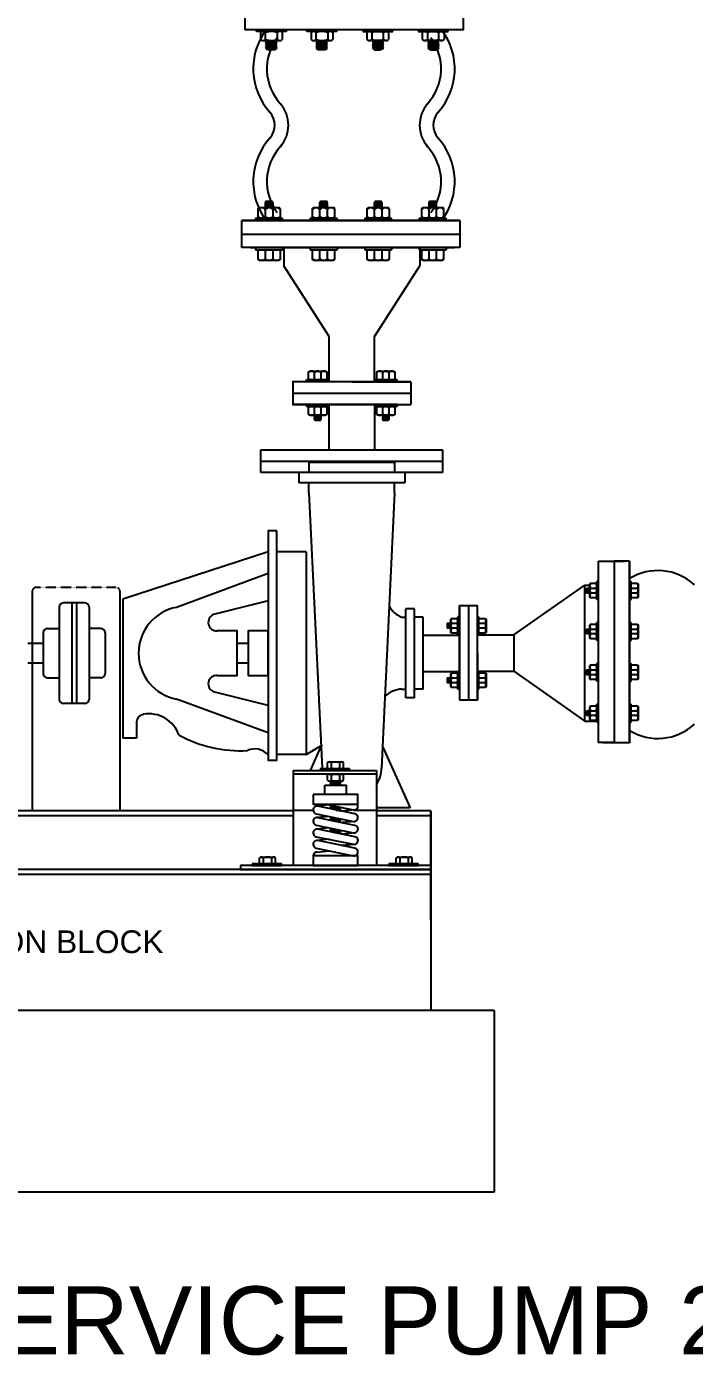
# Model space of a CAD drawing. Header units: inches. Extents: x 51172 to 63334, y -27893 to -10796.
# Drawn here: x 51934 to 52669, y -27858 to -26394 of the extents above; entities that cross this region are included whole.
import ezdxf

# ---------------------------------------------------------------- set-up
doc = ezdxf.new("R2010")
doc.units = ezdxf.units.IN
doc.header["$MEASUREMENT"] = 0
doc.linetypes.add('DASHED2', pattern=[0.375, 0.25, -0.125])
doc.styles.get("Standard").update_dxf_attribs({"font": 'arial.ttf'})

msp = doc.modelspace()

# ---------------------------------------------------------------- linework, layer by layer
for p, q in [((52191.7, -26400.8), (52191.7, -26408.6)), ((52197.2, -26408.6), (52197.2, -26400.8)), ((52391, -26397.7), (52197.9, -26397.7)), ((52210, -26400.8), (52210, -26408.6)), ((52215.5, -26400.8), (52215.5, -26408.6)), ((52247.2, -26400.8), (52247.2, -26408.6)), ((52252.7, -26408.6), (52252.7, -26400.8)), ((52265.5, -26400.8), (52265.5, -26408.6)), ((52271, -26400.8), (52271, -26408.6)), ((52308.7, -26400.8), (52308.7, -26408.6)), ((52314.2, -26400.8), (52314.2, -26408.6)), ((52327, -26408.6), (52327, -26400.8)), ((52332.5, -26400.8), (52332.5, -26408.6)), ((52369.6, -26400.8), (52369.6, -26408.6)), ((52375.2, -26400.8), (52375.2, -26408.6)), ((52387.9, -26408.6), (52387.9, -26400.8)), ((52393.5, -26400.8), (52393.5, -26408.6)), ((52194.3, -26409.7), (52212.7, -26409.7)), ((52197.2, -26410.9), (52198.1, -26410.2)), ((52197.2, -26410.9), (52198.1, -26411.6)), ((52197.2, -26412.3), (52198.1, -26411.6)), ((52197.2, -26412.3), (52198.1, -26412.9)), ((52197.2, -26413.6), (52198.1, -26412.9)), ((52197.2, -26413.6), (52198.1, -26414.3)), ((52197.2, -26415.1), (52198.1, -26414.3)), ((52197.2, -26415.1), (52198.1, -26415.8)), ((52197.2, -26416.5), (52198.1, -26415.8)), ((52197.2, -26416.5), (52198.1, -26417.2)), ((52197.2, -26417.9), (52198.1, -26417.2)), ((52197.5, -26409.7), (52198.1, -26410.2)), ((52198.1, -26410.2), (52208.5, -26410.6)), ((52198.1, -26411.6), (52208.5, -26412)), ((52198.1, -26412.9), (52208.5, -26413.4)), ((52198.1, -26414.3), (52208.5, -26414.7)), ((52198.1, -26415.8), (52208.5, -26416.1)), ((52198.1, -26417.2), (52208.5, -26417.5)), ((52209.4, -26409.9), (52208.5, -26410.6)), ((52209.4, -26411.3), (52208.5, -26410.6)), ((52209.4, -26411.3), (52208.5, -26412)), ((52209.4, -26412.7), (52208.5, -26412)), ((52209.4, -26412.7), (52208.5, -26413.4)), ((52209.4, -26414.1), (52208.5, -26413.4)), ((52209.4, -26414.1), (52208.5, -26414.7)), ((52209.4, -26415.4), (52208.5, -26414.7)), ((52209.4, -26415.4), (52208.5, -26416.1)), ((52209.4, -26416.8), (52208.5, -26416.1)), ((52209.4, -26416.8), (52208.5, -26417.5)), ((52209.4, -26409.9), (52209.2, -26409.7)), ((52249.8, -26409.7), (52268.2, -26409.7)), ((52252.7, -26410.9), (52253.6, -26410.2)), ((52252.7, -26410.9), (52253.6, -26411.6)), ((52252.7, -26412.3), (52253.6, -26411.6)), ((52252.7, -26412.3), (52253.6, -26412.9)), ((52252.7, -26413.6), (52253.6, -26412.9)), ((52252.7, -26413.6), (52253.6, -26414.3)), ((52252.7, -26415.1), (52253.6, -26414.3)), ((52252.7, -26415.1), (52253.6, -26415.8)), ((52252.7, -26416.5), (52253.6, -26415.8)), ((52252.7, -26416.5), (52253.6, -26417.2)), ((52252.7, -26417.9), (52253.6, -26417.2)), ((52253, -26409.7), (52253.6, -26410.2)), ((52253.6, -26410.2), (52264, -26410.6)), ((52253.6, -26411.6), (52264, -26412)), ((52253.6, -26412.9), (52264, -26413.4)), ((52253.6, -26414.3), (52264, -26414.7)), ((52253.6, -26415.8), (52264, -26416.1)), ((52253.6, -26417.2), (52264, -26417.5)), ((52264.9, -26409.9), (52264, -26410.6)), ((52264.9, -26411.3), (52264, -26410.6)), ((52264.9, -26411.3), (52264, -26412)), ((52264.9, -26412.7), (52264, -26412)), ((52264.9, -26412.7), (52264, -26413.4)), ((52264.9, -26414.1), (52264, -26413.4)), ((52264.9, -26414.1), (52264, -26414.7)), ((52264.9, -26415.4), (52264, -26414.7)), ((52264.9, -26415.4), (52264, -26416.1)), ((52264.9, -26416.8), (52264, -26416.1)), ((52264.9, -26416.8), (52264, -26417.5)), ((52264.9, -26409.9), (52264.7, -26409.7)), ((52329.9, -26409.7), (52311.5, -26409.7)), ((52314.8, -26409.9), (52315, -26409.7)), ((52314.8, -26409.9), (52315.7, -26410.6)), ((52314.8, -26411.3), (52315.7, -26410.6)), ((52314.8, -26411.3), (52315.7, -26412)), ((52314.8, -26412.7), (52315.7, -26412)), ((52314.8, -26412.7), (52315.7, -26413.4)), ((52314.8, -26414.1), (52315.7, -26413.4)), ((52314.8, -26414.1), (52315.7, -26414.7)), ((52314.8, -26415.4), (52315.7, -26414.7)), ((52314.8, -26415.4), (52315.7, -26416.1)), ((52314.8, -26416.8), (52315.7, -26416.1)), ((52314.8, -26416.8), (52315.7, -26417.5)), ((52326, -26410.2), (52315.7, -26410.6)), ((52326, -26411.6), (52315.7, -26412)), ((52326, -26412.9), (52315.7, -26413.4)), ((52326, -26414.3), (52315.7, -26414.7)), ((52326, -26415.8), (52315.7, -26416.1)), ((52326, -26417.2), (52315.7, -26417.5)), ((52326.7, -26409.7), (52326, -26410.2)), ((52327, -26410.9), (52326, -26410.2)), ((52327, -26410.9), (52326, -26411.6)), ((52327, -26412.3), (52326, -26411.6)), ((52327, -26412.3), (52326, -26412.9)), ((52327, -26413.6), (52326, -26412.9)), ((52327, -26413.6), (52326, -26414.3)), ((52327, -26415.1), (52326, -26414.3)), ((52327, -26416.5), (52326, -26417.2)), ((52327, -26417.9), (52326, -26417.2)), ((52327, -26415.1), (52326.1, -26415.8)), ((52327, -26416.5), (52326.1, -26415.8)), ((52390.8, -26409.7), (52372.4, -26409.7)), ((52375.8, -26409.9), (52376, -26409.7)), ((52375.8, -26409.9), (52376.7, -26410.6)), ((52375.8, -26411.3), (52376.7, -26410.6)), ((52375.8, -26411.3), (52376.7, -26412)), ((52375.8, -26412.7), (52376.7, -26412)), ((52375.8, -26412.7), (52376.7, -26413.4)), ((52375.8, -26414.1), (52376.7, -26413.4)), ((52375.8, -26414.1), (52376.7, -26414.7)), ((52375.8, -26415.4), (52376.7, -26414.7)), ((52375.8, -26415.4), (52376.7, -26416.1)), ((52375.8, -26416.8), (52376.7, -26416.1)), ((52375.8, -26416.8), (52376.7, -26417.5)), ((52387, -26410.2), (52376.7, -26410.6)), ((52387, -26411.6), (52376.7, -26412)), ((52387, -26412.9), (52376.7, -26413.4)), ((52387, -26414.3), (52376.7, -26414.7)), ((52387, -26415.8), (52376.7, -26416.1)), ((52387, -26417.2), (52376.7, -26417.5)), ((52387.6, -26409.7), (52387, -26410.2)), ((52387.9, -26410.9), (52387, -26410.2)), ((52387.9, -26410.9), (52387, -26411.6)), ((52387.9, -26412.3), (52387, -26411.6)), ((52387.9, -26412.3), (52387, -26412.9)), ((52387.9, -26413.6), (52387, -26412.9)), ((52387.9, -26413.6), (52387, -26414.3)), ((52388, -26415.1), (52387, -26414.3)), ((52388, -26415.1), (52387, -26415.8)), ((52387.9, -26416.5), (52387, -26415.8)), ((52387.9, -26416.5), (52387, -26417.2)), ((52387.9, -26417.9), (52387, -26417.2)), ((52197.2, -26417.9), (52198.1, -26418.6)), ((52198.1, -26418.6), (52209, -26418.6)), ((52198.1, -26418.6), (52200.6, -26420)), ((52207.1, -26420), (52200.6, -26420)), ((52209.4, -26418.2), (52207.1, -26420)), ((52209.4, -26418.2), (52208.5, -26417.5)), ((52252.7, -26417.9), (52253.6, -26418.6)), ((52253.6, -26418.6), (52256.1, -26420)), ((52253.6, -26418.6), (52264.5, -26418.6)), ((52262.6, -26420), (52256.1, -26420)), ((52264.9, -26418.2), (52262.6, -26420)), ((52264.9, -26418.2), (52264, -26417.5)), ((52314.8, -26418.2), (52315.7, -26417.5)), ((52314.8, -26418.2), (52317.1, -26420)), ((52326, -26418.6), (52315.2, -26418.6)), ((52317.1, -26420), (52323.6, -26420)), ((52326, -26418.6), (52323.6, -26420)), ((52327, -26417.9), (52326, -26418.6)), ((52375.8, -26418.2), (52376.7, -26417.5)), ((52375.8, -26418.2), (52378.1, -26420)), ((52387, -26418.6), (52376.2, -26418.6)), ((52378.1, -26420), (52384.5, -26420)), ((52387, -26418.6), (52384.5, -26420)), ((52387.9, -26417.9), (52387, -26418.6)), ((52186.2, -26605.4), (52186.2, -26608)), ((52201, -26608), (52201, -26605.4)), ((52246.2, -26605.4), (52246.2, -26608)), ((52261, -26608), (52261, -26605.4)), ((52306.2, -26605.4), (52306.2, -26608)), ((52321, -26608), (52321, -26605.4)), ((52366.2, -26605.4), (52366.2, -26608)), ((52381, -26608), (52381, -26605.4)), ((52171, -26608), (52291, -26608)), ((52171, -26637.6), (52171, -26608)), ((52171, -26608), (52411, -26608)), ((52231, -26608), (52171, -26608)), ((52186.2, -26608), (52215.8, -26608)), ((52197.9, -26608), (52387.3, -26608)), ((52291, -26608), (52231, -26608)), ((52246.2, -26608), (52275.8, -26608)), ((52411, -26608), (52291, -26608)), ((52351, -26608), (52291, -26608)), ((52306.2, -26608), (52335.8, -26608)), ((52411, -26608), (52351, -26608)), ((52366.2, -26608), (52395.8, -26608)), ((52411, -26608), (52411, -26637.6)), ((52291, -26637.6), (52171, -26637.6)), ((52180.2, -26637.6), (52404.9, -26637.6)), ((52307.4, -26637.6), (52187.4, -26637.6)), ((52202.7, -26637.6), (52382.5, -26637.6)), ((52217.2, -26637.6), (52217.2, -26657.6)), ((52292.6, -26637.6), (52292.6, -26637.6)), ((52292.6, -26637.6), (52292.6, -26637.6)), ((52367, -26637.6), (52367, -26657.6)), ((52267, -26735.7), (52217.2, -26657.6)), ((52317, -26735.7), (52367, -26657.6)), ((52267, -26785.7), (52267, -26735.7)), ((52317, -26785.7), (52317, -26735.7)), ((52292, -26785.7), (52227, -26785.7)), ((52275.2, -26785.7), (52251.1, -26785.7)), ((52292, -26785.7), (52357, -26785.7)), ((52357, -26785.7), (52357, -26810.4)), ((52342, -26810.4), (52242, -26810.4)), ((52267.2, -26860.4), (52267.2, -26811.5)), ((52317.2, -26860.4), (52317.2, -26811.5)), ((52192, -26885.4), (52192, -26860.4)), ((52192, -26860.4), (52292, -26860.4)), ((52292, -26860.4), (52392, -26860.4)), ((52392, -26860.4), (52392, -26885.4)), ((52192, -26872.9), (52392, -26872.9)), ((52292, -26885.4), (52192, -26885.4)), ((52350.3, -26885.4), (52233.6, -26885.4)), ((52233.6, -26885.4), (52233.6, -26896.6)), ((52350.3, -26885.4), (52233.6, -26885.4)), ((52339.1, -26874.2), (52244.8, -26874.2)), ((52244.8, -26874.2), (52244.8, -26885.4)), ((52392, -26885.4), (52292, -26885.4)), ((52339.1, -26874.2), (52339.1, -26885.4)), ((52350.3, -26885.4), (52350.3, -26896.6)), ((52350.3, -26896.6), (52233.6, -26896.6)), ((52244.8, -26907.8), (52244.8, -26896.6)), ((52339.1, -26907.8), (52339.1, -26896.6)), ((52244.8, -26907.8), (52259.3, -27211)), ((52339.1, -26907.8), (52324.6, -27211)), ((52199.9, -26972.6), (52040.1, -27025)), ((52241.8, -26972.6), (52209.7, -26972.6)), ((52241.8, -26972.6), (52241.8, -27196.1)), ((52568.3, -26983), (52592.9, -26983)), ((52597.6, -26983), (52597.6, -27023)), ((52597.6, -26983), (52597.6, -26993)), ((52199.9, -26996.6), (52099.1, -27033.9)), ((52597.6, -26993), (52597.6, -27038)), ((52470.2, -27064.2), (52548.3, -27009.4)), ((52548.3, -27159.2), (52548.3, -27009.4)), ((52548.3, -27009.4), (52554.1, -27009.4)), ((52550.2, -27012.8), (52550.2, -27018.2)), ((51998.3, -27029), (51974.6, -27029)), ((52040.1, -27025), (52040.1, -27178.1)), ((52199.9, -27026.8), (52140, -27041.9)), ((52597.6, -27023), (52597.6, -27063)), ((51970.1, -27033.6), (51970.1, -27135.2)), ((52002.9, -27033.6), (52002.9, -27135.2)), ((52346.9, -27044.8), (52351.6, -27044.8)), ((52351.6, -27133.4), (52351.6, -27035.4)), ((52361, -27035.4), (52351.6, -27035.4)), ((52361, -27133.4), (52361, -27035.4)), ((52370.4, -27044.8), (52361, -27044.8)), ((52370.4, -27124), (52370.4, -27044.8)), ((52410.4, -27124.2), (52410.4, -27044.2)), ((52430.2, -27084.2), (52430.2, -27032.2)), ((52597.6, -27038), (52597.6, -27083)), ((51957, -27057.2), (51970.1, -27057.2)), ((52015.9, -27057.2), (52002.9, -27057.2)), ((52397.1, -27051.5), (52397.1, -27056.9)), ((52430.2, -27070.8), (52430.2, -27051.5)), ((52550.2, -27057.8), (52550.2, -27063.2)), ((51935.6, -27073.5), (51952.5, -27073.5)), ((51952.5, -27061.8), (51952.5, -27106.9)), ((52020.5, -27061.8), (52020.5, -27106.9)), ((52165.7, -27073.5), (52178, -27073.5)), ((52370.4, -27064.4), (52409.5, -27064.4)), ((52430.2, -27064.2), (52470.2, -27064.2)), ((52470.2, -27064.2), (52470.2, -27104.2)), ((52597.6, -27063), (52597.6, -27103)), ((52430.2, -27084.2), (52430.2, -27136.2)), ((52597.6, -27083), (52597.6, -27128)), ((51935.6, -27095.2), (51952.5, -27095.2)), ((52165.7, -27095.2), (52178, -27095.2)), ((52370.4, -27104.4), (52409.5, -27104.4)), ((52430.2, -27104.2), (52470.2, -27104.2)), ((52470.2, -27104.2), (52548.3, -27159.2)), ((52550.2, -27102.8), (52550.2, -27108.2)), ((52597.6, -27103), (52597.6, -27143)), ((51957, -27111.5), (51970.1, -27111.5)), ((52015.9, -27111.5), (52002.9, -27111.5)), ((52397.1, -27111.5), (52397.1, -27116.9)), ((52199.9, -27141.9), (52140, -27126.8)), ((52346.9, -27124), (52351.6, -27124)), ((52361, -27133.4), (52351.6, -27133.4)), ((52370.4, -27124), (52361, -27124)), ((52597.6, -27128), (52597.6, -27173)), ((51998.3, -27139.7), (51974.6, -27139.7)), ((52199.9, -27172.1), (52099.1, -27134.9)), ((52430.2, -27136.2), (52410.4, -27136.2)), ((52550.2, -27147.8), (52550.2, -27153.2)), ((52597.6, -27143), (52597.6, -27183)), ((52055, -27160), (52055, -27178.1)), ((52548.3, -27159.2), (52561.8, -27159.2)), ((52055, -27178.1), (52040.1, -27178.1)), ((52597.6, -27173), (52597.6, -27183)), ((52241.8, -27196.1), (52259.7, -27185.2)), ((52257.7, -27187.9), (52246.3, -27213.5)), ((52326.2, -27187.9), (52356.1, -27254.9)), ((52592.9, -27183), (52568.3, -27183)), ((52241.8, -27196.1), (52209.7, -27196.1)), ((52265.2, -27210.7), (52265.2, -27204.9)), ((52267.2, -27204.1), (52280.9, -27204.1)), ((52269.4, -27204.9), (52269.4, -27210.7)), ((52278.8, -27210.7), (52278.8, -27204.9)), ((52283, -27210.7), (52283, -27204.9)), ((52227.6, -27213.5), (52319.1, -27213.5)), ((52227.6, -27213.5), (52227.6, -27217.7)), ((52319.1, -27217.7), (52227.6, -27217.7)), ((52227.6, -27217.7), (52227.6, -27318.4)), ((52265.2, -27224.4), (52265.2, -27218.6)), ((52267.2, -27217.7), (52280.9, -27217.7)), ((52280.9, -27211.6), (52267.3, -27211.6)), ((52269.4, -27218.6), (52269.4, -27224.4)), ((52278.8, -27224.4), (52278.8, -27218.6)), ((52283, -27224.4), (52283, -27218.6)), ((52319.1, -27213.5), (52319.1, -27217.7)), ((52319.1, -27217.7), (52319.1, -27318.4)), ((52262.5, -27239.9), (52262.5, -27229.9)), ((52262.5, -27229.9), (52286.2, -27229.9)), ((52280.9, -27225.2), (52267.3, -27225.2)), ((52268.1, -27226), (52269, -27225.3)), ((52268.1, -27226), (52269, -27226.7)), ((52268.1, -27227.4), (52269, -27226.7)), ((52268.1, -27227.4), (52269, -27228.1)), ((52268.1, -27228.7), (52269, -27228.1)), ((52268.1, -27228.7), (52269, -27229.4)), ((52268.4, -27229.9), (52269, -27229.4)), ((52268.9, -27225.2), (52269, -27225.3)), ((52269, -27225.3), (52270.9, -27225.2)), ((52269, -27226.7), (52279.2, -27226.3)), ((52269, -27228.1), (52279.2, -27227.6)), ((52269, -27229.4), (52279.2, -27229)), ((52280.1, -27225.6), (52279.2, -27226.3)), ((52280.1, -27227), (52279.2, -27226.3)), ((52280.1, -27227), (52279.2, -27227.6)), ((52280.1, -27228.3), (52279.2, -27227.6)), ((52280.1, -27228.3), (52279.2, -27229)), ((52280.1, -27229.7), (52279.2, -27229)), ((52280.1, -27225.6), (52279.7, -27225.2)), ((52280.1, -27229.7), (52279.9, -27229.9)), ((52286.2, -27239.9), (52286.2, -27229.9)), ((52227.6, -27258.1), (51771.7, -27258.1)), ((52227.6, -27263.7), (51771.7, -27263.7)), ((52227.6, -27257.2), (52249.5, -27257.2)), ((52267.3, -27251.6), (52253.7, -27252.9)), ((52267.3, -27264.2), (52253.7, -27265.5)), ((52268, -27264.5), (52268.2, -27264.4)), ((52268, -27264.5), (52269, -27265.2)), ((52268.1, -27252), (52268.4, -27251.8)), ((52268.1, -27252), (52269, -27252.7)), ((52268.1, -27253.4), (52269, -27252.7)), ((52268.1, -27253.4), (52269, -27254.1)), ((52268.1, -27254.8), (52269, -27254.1)), ((52268.1, -27254.8), (52269, -27255.5)), ((52268.1, -27265.9), (52269, -27265.2)), ((52268.1, -27265.9), (52269, -27266.6)), ((52268.5, -27255.8), (52269, -27255.5)), ((52269, -27252.7), (52272.2, -27252.6)), ((52269, -27254.1), (52277.8, -27253.7)), ((52269, -27255.5), (52279.2, -27255.1)), ((52269, -27265.2), (52271.7, -27265.1)), ((52272.8, -27256.7), (52279.2, -27256.5)), ((52274.9, -27257.2), (52280.1, -27257.2)), ((52278.6, -27257.9), (52279.2, -27257.9)), ((52280.1, -27254.4), (52279.2, -27255.1)), ((52280.1, -27255.8), (52279.2, -27255.1)), ((52280.1, -27255.8), (52279.2, -27256.5)), ((52280.1, -27257.2), (52279.2, -27256.5)), ((52280.1, -27257.2), (52279.2, -27257.9)), ((52279.5, -27258.1), (52279.2, -27257.9)), ((52280.1, -27254.4), (52279.8, -27254.1)), ((52295, -27257.1), (52281.5, -27258.4)), ((52294.2, -27257.2), (52319.1, -27257.2)), ((52356.1, -27254.9), (52319.1, -27254.9)), ((52378.8, -27258.1), (52319.1, -27258.1)), ((52378.8, -27263.7), (52319.1, -27263.7)), ((52378.8, -27328.2), (52378.8, -27258.1)), ((52378.8, -27378.1), (52378.8, -27258.1)), ((52378.8, -27258.1), (52378.8, -27478.1)), ((52267.3, -27276.8), (52253.7, -27278.1)), ((52268, -27278.3), (52269, -27277.5)), ((52268, -27278.3), (52269, -27279)), ((52268.1, -27267.3), (52269, -27266.6)), ((52268.1, -27267.3), (52269, -27268)), ((52268.1, -27276.9), (52268.1, -27276.9)), ((52268.1, -27279.7), (52269, -27279)), ((52268.1, -27279.7), (52269, -27280.4)), ((52268.1, -27281), (52269, -27280.4)), ((52268.3, -27268.4), (52269, -27268)), ((52268.3, -27277), (52269, -27277.5)), ((52269, -27266.6), (52277.3, -27266.2)), ((52269, -27268), (52279.2, -27267.5)), ((52269, -27277.6), (52270.6, -27277.5)), ((52269, -27279), (52276.5, -27278.7)), ((52269, -27280.4), (52279.2, -27280)), ((52272.1, -27269.2), (52279.2, -27268.9)), ((52277.7, -27270.4), (52279.2, -27270.3)), ((52280.1, -27266.9), (52279.2, -27267.5)), ((52280.1, -27268.2), (52279.2, -27267.5)), ((52280.1, -27268.2), (52279.2, -27268.9)), ((52280.1, -27269.6), (52279.2, -27268.9)), ((52280.1, -27269.6), (52279.2, -27270.3)), ((52279.9, -27270.8), (52279.2, -27270.3)), ((52280, -27279.4), (52279.2, -27280)), ((52280.1, -27280.7), (52279.2, -27280)), ((52280.1, -27280.7), (52279.2, -27281.4)), ((52280.1, -27266.9), (52280.1, -27266.8)), ((52295, -27269.7), (52281.5, -27271)), ((52267.2, -27289.4), (52253.3, -27290.8)), ((52271.3, -27281.7), (52279.2, -27281.4)), ((52276.9, -27282.8), (52279.2, -27282.7)), ((52280.1, -27282), (52279.2, -27281.4)), ((52280.1, -27282), (52279.2, -27282.7)), ((52280.1, -27283.4), (52279.2, -27282.7)), ((52280.1, -27283.4), (52280.1, -27283.5)), ((52294.6, -27295), (52281.1, -27296.3)), ((52295, -27282.3), (52281.5, -27283.7)), ((52190.4, -27315.6), (52190.4, -27309.8)), ((52192.4, -27308.9), (52206.1, -27308.9)), ((52194.6, -27309.8), (52194.6, -27315.6)), ((52204.1, -27315.6), (52204.1, -27309.8)), ((52208.2, -27315.6), (52208.2, -27309.8)), ((52253.7, -27303.4), (52267.3, -27302)), ((52340.9, -27315.6), (52340.9, -27309.8)), ((52342.8, -27308.9), (52356.5, -27308.9)), ((52345, -27309.8), (52345, -27315.6)), ((52354.5, -27315.6), (52354.5, -27309.8)), ((52358.6, -27315.6), (52358.6, -27309.8)), ((52378.8, -27322.6), (51622.2, -27322.6)), ((52227.6, -27318.4), (52169.5, -27318.4)), ((52206.1, -27316.5), (52192.5, -27316.5)), ((52378.8, -27318.4), (52319.1, -27318.4)), ((52356.5, -27316.5), (52342.9, -27316.5)), ((52378.8, -27328.2), (51347.2, -27328.2)), ((52448.8, -27478.1), (51305.8, -27478.1)), ((52448.8, -27478.1), (52448.8, -27678.1)), ((52448.8, -27678.1), (51305.8, -27678.1))]:
    msp.add_line(p, q)
at = {"linetype": 'Continuous'}
for p, q in [((52197, -26593.7), (52197, -26588)), ((52204.1, -26587), (52197.9, -26587)), ((52205, -26588), (52205, -26593.7)), ((52257, -26593.7), (52257, -26588)), ((52264.1, -26587), (52257.9, -26587)), ((52265, -26588), (52265, -26593.7)), ((52317, -26593.7), (52317, -26588)), ((52324.1, -26587), (52317.9, -26587)), ((52325, -26588), (52325, -26593.7)), ((52377, -26593.7), (52377, -26588)), ((52384.1, -26587), (52377.9, -26587)), ((52385, -26588), (52385, -26593.7)), ((52186.2, -26605.4), (52215.8, -26605.4)), ((52188.9, -26594.7), (52189.9, -26593.7)), ((52188.9, -26604.4), (52188.9, -26594.7)), ((52189.9, -26605.4), (52188.9, -26604.4)), ((52189.9, -26593.7), (52212.1, -26593.7)), ((52212.1, -26605.4), (52189.9, -26605.4)), ((52197, -26603.4), (52197, -26595.7)), ((52205, -26595.7), (52205, -26603.4)), ((52213.1, -26594.7), (52212.1, -26593.7)), ((52213.1, -26604.4), (52212.1, -26605.4)), ((52213.1, -26594.7), (52213.1, -26604.4)), ((52215.8, -26608), (52215.8, -26605.4)), ((52246.2, -26605.4), (52275.8, -26605.4)), ((52248.9, -26594.7), (52249.9, -26593.7)), ((52248.9, -26604.4), (52248.9, -26594.7)), ((52249.9, -26605.4), (52248.9, -26604.4)), ((52249.9, -26593.7), (52272.1, -26593.7)), ((52272.1, -26605.4), (52249.9, -26605.4)), ((52257, -26603.4), (52257, -26595.7)), ((52265, -26595.7), (52265, -26603.4)), ((52273.1, -26594.7), (52272.1, -26593.7)), ((52273.1, -26604.4), (52272.1, -26605.4)), ((52273.1, -26594.7), (52273.1, -26604.4)), ((52275.8, -26608), (52275.8, -26605.4)), ((52306.2, -26605.4), (52335.8, -26605.4)), ((52308.9, -26594.7), (52309.9, -26593.7)), ((52308.9, -26604.4), (52308.9, -26594.7)), ((52309.9, -26605.4), (52308.9, -26604.4)), ((52309.9, -26593.7), (52332.1, -26593.7)), ((52332.1, -26605.4), (52309.9, -26605.4)), ((52317, -26603.4), (52317, -26595.7)), ((52325, -26595.7), (52325, -26603.4)), ((52333.1, -26594.7), (52332.1, -26593.7)), ((52333.1, -26604.4), (52332.1, -26605.4)), ((52333.1, -26594.7), (52333.1, -26604.4)), ((52335.8, -26608), (52335.8, -26605.4)), ((52366.2, -26605.4), (52395.8, -26605.4)), ((52368.9, -26594.7), (52369.9, -26593.7)), ((52368.9, -26604.4), (52368.9, -26594.7)), ((52369.9, -26605.4), (52368.9, -26604.4)), ((52369.9, -26593.7), (52392.1, -26593.7)), ((52392.1, -26605.4), (52369.9, -26605.4)), ((52377, -26603.4), (52377, -26595.7)), ((52385, -26595.7), (52385, -26603.4)), ((52393.1, -26594.7), (52392.1, -26593.7)), ((52393.1, -26604.4), (52392.1, -26605.4)), ((52393.1, -26594.7), (52393.1, -26604.4)), ((52395.8, -26608), (52395.8, -26605.4)), ((52171, -26608), (52411, -26608)), ((52185.8, -26608), (52171, -26608)), ((52244.2, -26608), (52214.6, -26608)), ((52277.8, -26608), (52307.4, -26608)), ((52336.2, -26608), (52365.8, -26608)), ((52171, -26622.8), (52411, -26622.8)), ((52185.8, -26637.6), (52171, -26637.6)), ((52186.2, -26637.6), (52186.2, -26640.3)), ((52186.2, -26640.3), (52215.8, -26640.3)), ((52188.9, -26641.2), (52189.9, -26640.3)), ((52188.9, -26650.9), (52188.9, -26641.2)), ((52189.9, -26651.9), (52188.9, -26650.9)), ((52197, -26649.9), (52197, -26640.3)), ((52205, -26640.3), (52205, -26649.9)), ((52213.1, -26641.2), (52212.1, -26640.3)), ((52213.1, -26650.9), (52212.1, -26651.9)), ((52213.1, -26641.2), (52213.1, -26650.9)), ((52244.2, -26637.6), (52214.6, -26637.6)), ((52215.8, -26637.6), (52215.8, -26640.3)), ((52246.2, -26637.6), (52246.2, -26640.3)), ((52246.2, -26640.3), (52275.8, -26640.3)), ((52248.9, -26641.2), (52249.9, -26640.3)), ((52248.9, -26650.9), (52248.9, -26641.2)), ((52249.9, -26651.9), (52248.9, -26650.9)), ((52257, -26649.9), (52257, -26640.3)), ((52265, -26640.3), (52265, -26649.9)), ((52273.1, -26641.2), (52272.1, -26640.3)), ((52273.1, -26650.9), (52272.1, -26651.9)), ((52273.1, -26641.2), (52273.1, -26650.9)), ((52275.8, -26637.6), (52275.8, -26640.3)), ((52277.8, -26637.6), (52307.4, -26637.6)), ((52306.2, -26637.6), (52306.2, -26640.3)), ((52306.2, -26640.3), (52335.8, -26640.3)), ((52308.9, -26641.2), (52309.9, -26640.3)), ((52308.9, -26650.9), (52308.9, -26641.2)), ((52309.9, -26651.9), (52308.9, -26650.9)), ((52317, -26649.9), (52317, -26640.3)), ((52325, -26640.3), (52325, -26649.9)), ((52333.1, -26641.2), (52332.1, -26640.3)), ((52333.1, -26650.9), (52332.1, -26651.9)), ((52333.1, -26641.2), (52333.1, -26650.9)), ((52335.8, -26637.6), (52335.8, -26640.3)), ((52336.2, -26637.6), (52365.8, -26637.6)), ((52366.2, -26637.6), (52366.2, -26640.3)), ((52366.2, -26640.3), (52395.8, -26640.3)), ((52368.9, -26641.2), (52369.9, -26640.3)), ((52368.9, -26650.9), (52368.9, -26641.2)), ((52369.9, -26651.9), (52368.9, -26650.9)), ((52377, -26649.9), (52377, -26640.3)), ((52385, -26640.3), (52385, -26649.9)), ((52393.1, -26641.2), (52392.1, -26640.3)), ((52393.1, -26650.9), (52392.1, -26651.9)), ((52393.1, -26641.2), (52393.1, -26650.9)), ((52395.8, -26637.6), (52395.8, -26640.3)), ((52212.1, -26651.9), (52189.9, -26651.9)), ((52272.1, -26651.9), (52249.9, -26651.9)), ((52332.1, -26651.9), (52309.9, -26651.9)), ((52392.1, -26651.9), (52369.9, -26651.9)), ((52244.4, -26774.6), (52245.2, -26773.8)), ((52244.4, -26782.7), (52244.4, -26774.6)), ((52244.4, -26782.7), (52245.2, -26783.5)), ((52245.2, -26773.8), (52263.7, -26773.8)), ((52251.1, -26783.5), (52251.1, -26775.5)), ((52257.8, -26775.5), (52257.8, -26783.5)), ((52263.7, -26773.8), (52264.5, -26774.6)), ((52264.5, -26782.7), (52263.7, -26783.5)), ((52264.5, -26774.6), (52264.5, -26782.7)), ((52319.4, -26774.6), (52320.2, -26773.8)), ((52319.4, -26782.7), (52319.4, -26774.6)), ((52319.4, -26782.7), (52320.2, -26783.5)), ((52320.2, -26773.8), (52338.7, -26773.8)), ((52326.1, -26783.5), (52326.1, -26775.5)), ((52332.8, -26775.5), (52332.8, -26783.5)), ((52338.7, -26773.8), (52339.5, -26774.6)), ((52339.5, -26782.7), (52338.7, -26783.5)), ((52339.5, -26774.6), (52339.5, -26782.7)), ((52251.1, -26785.7), (52226.5, -26785.7)), ((52266.8, -26783.5), (52242.2, -26783.5)), ((52242.2, -26785.7), (52242.2, -26783.5)), ((52266.8, -26785.7), (52266.8, -26783.5)), ((52299.8, -26785.7), (52275.2, -26785.7)), ((52341.8, -26783.5), (52317.2, -26783.5)), ((52317.2, -26785.7), (52317.2, -26783.5)), ((52341.8, -26785.7), (52341.8, -26783.5)), ((52251.1, -26810.4), (52226.5, -26810.4)), ((52227, -26798.1), (52357, -26798.1)), ((52242.2, -26810.4), (52242.2, -26812.6)), ((52266.8, -26810.4), (52266.8, -26812.6)), ((52299.8, -26810.4), (52275.2, -26810.4)), ((52317.2, -26810.4), (52317.2, -26812.6)), ((52341.8, -26810.4), (52341.8, -26812.6)), ((52266.8, -26812.6), (52242.2, -26812.6)), ((52244.4, -26813.4), (52245.2, -26812.6)), ((52244.4, -26821.5), (52244.4, -26813.4)), ((52244.4, -26821.5), (52245.2, -26822.3)), ((52245.2, -26812.6), (52263.7, -26812.6)), ((52263.7, -26822.3), (52245.2, -26822.3)), ((52251.1, -26820.7), (52251.1, -26814.2)), ((52251.1, -26827.1), (52251.1, -26822.3)), ((52257.8, -26814.2), (52257.8, -26820.7)), ((52257.8, -26822.3), (52257.8, -26827.1)), ((52263.7, -26812.6), (52264.5, -26813.4)), ((52264.5, -26821.5), (52263.7, -26822.3)), ((52264.5, -26813.4), (52264.5, -26821.5)), ((52341.8, -26812.6), (52317.2, -26812.6)), ((52319.4, -26813.4), (52320.2, -26812.6)), ((52319.4, -26821.5), (52319.4, -26813.4)), ((52319.4, -26821.5), (52320.2, -26822.3)), ((52320.2, -26812.6), (52338.7, -26812.6)), ((52338.7, -26822.3), (52320.2, -26822.3)), ((52326.1, -26820.7), (52326.1, -26814.2)), ((52326.1, -26827.1), (52326.1, -26822.3)), ((52332.8, -26814.2), (52332.8, -26820.7)), ((52332.8, -26822.3), (52332.8, -26827.1)), ((52338.7, -26812.6), (52339.5, -26813.4)), ((52339.5, -26821.5), (52338.7, -26822.3)), ((52339.5, -26813.4), (52339.5, -26821.5)), ((52251.9, -26827.9), (52257, -26827.9)), ((52326.9, -26827.9), (52332, -26827.9)), ((52580.6, -26983), (52580.6, -27183)), ((52550.2, -27012.8), (52554.1, -27012.8)), ((52554.7, -27007.4), (52554.1, -27008)), ((52554.1, -27022.9), (52554.1, -27008)), ((52554.7, -27007.4), (52561.2, -27007.4)), ((52555.4, -27012.8), (52560.5, -27012.8)), ((52561.2, -27007.4), (52561.8, -27008)), ((52561.8, -27025.3), (52561.8, -27005.6)), ((52563.6, -27005.6), (52561.8, -27005.6)), ((52561.8, -27008), (52561.8, -27022.9)), ((52597.6, -27005.6), (52599.4, -27005.6)), ((52599.4, -27025.3), (52599.4, -27005.6)), ((52600, -27007.4), (52599.4, -27008.1)), ((52599.4, -27012.8), (52605.8, -27012.8)), ((52600, -27007.4), (52606.5, -27007.4)), ((52606.5, -27007.4), (52607.1, -27008.1)), ((52607.1, -27008.1), (52607.1, -27022.9)), ((52410.4, -27051.5), (52410.4, -27031.9)), ((52430.2, -27051.5), (52430.2, -27031.9)), ((52554.1, -27018.2), (52550.2, -27018.2)), ((52554.7, -27023.5), (52554.1, -27022.9)), ((52561.2, -27023.5), (52554.7, -27023.5)), ((52560.5, -27018.2), (52555.4, -27018.2)), ((52561.8, -27022.9), (52561.2, -27023.5)), ((52563.6, -27025.3), (52561.8, -27025.3)), ((52597.6, -27025.3), (52599.4, -27025.3)), ((52605.8, -27018.2), (52599.4, -27018.2)), ((52600, -27023.5), (52599.4, -27022.9)), ((52606.5, -27023.5), (52600, -27023.5)), ((52607.1, -27022.9), (52606.5, -27023.5)), ((52401.6, -27046.1), (52400.9, -27046.8)), ((52401.6, -27046.1), (52408, -27046.1)), ((52408, -27046.1), (52408.7, -27046.8)), ((52408.7, -27064.1), (52408.7, -27044.4)), ((52410.4, -27044.4), (52408.7, -27044.4)), ((52430.2, -27032.2), (52410.4, -27032.2)), ((52410.4, -27032.2), (52410.4, -27136.2)), ((52420.3, -27032.2), (52420.3, -27136.2)), ((52430.2, -27136.2), (52430.2, -27032.2)), ((52430.2, -27044.4), (52431.9, -27044.4)), ((52431.9, -27064.1), (52431.9, -27044.4)), ((52432.6, -27046.1), (52431.9, -27046.8)), ((52432.6, -27046.1), (52439, -27046.1)), ((52439, -27046.1), (52439.7, -27046.8)), ((52397.1, -27051.5), (52400.9, -27051.5)), ((52400.9, -27056.9), (52397.1, -27056.9)), ((52400.9, -27061.6), (52400.9, -27046.8)), ((52402.2, -27051.5), (52407.3, -27051.5)), ((52407.3, -27056.9), (52402.2, -27056.9)), ((52408.7, -27046.8), (52408.7, -27061.6)), ((52431.9, -27051.5), (52438.4, -27051.5)), ((52438.4, -27056.9), (52431.9, -27056.9)), ((52439.7, -27046.8), (52439.7, -27061.6)), ((52550.2, -27057.8), (52554.1, -27057.8)), ((52554.7, -27052.4), (52554.1, -27053)), ((52554.1, -27067.9), (52554.1, -27053)), ((52554.7, -27052.4), (52561.2, -27052.4)), ((52555.4, -27057.8), (52560.5, -27057.8)), ((52561.2, -27052.4), (52561.8, -27053)), ((52561.8, -27070.3), (52561.8, -27050.6)), ((52563.6, -27050.6), (52561.8, -27050.6)), ((52561.8, -27053), (52561.8, -27067.9)), ((52597.6, -27050.6), (52599.4, -27050.6)), ((52599.4, -27070.3), (52599.4, -27050.6)), ((52600, -27052.4), (52599.4, -27053.1)), ((52599.4, -27057.8), (52605.8, -27057.8)), ((52600, -27052.4), (52606.5, -27052.4)), ((52606.5, -27052.4), (52607.1, -27053.1)), ((52607.1, -27053.1), (52607.1, -27067.9)), ((52401.6, -27062.3), (52400.9, -27061.6)), ((52408, -27062.3), (52401.6, -27062.3)), ((52408.7, -27061.6), (52408, -27062.3)), ((52410.4, -27064.1), (52408.7, -27064.1)), ((52410.4, -27090.5), (52410.4, -27070.8)), ((52430.2, -27064.1), (52431.9, -27064.1)), ((52430.2, -27090.5), (52430.2, -27070.8)), ((52432.6, -27062.3), (52431.9, -27061.6)), ((52439, -27062.3), (52432.6, -27062.3)), ((52439.7, -27061.6), (52439, -27062.3)), ((52554.1, -27063.2), (52550.2, -27063.2)), ((52554.7, -27068.5), (52554.1, -27067.9)), ((52561.2, -27068.5), (52554.7, -27068.5)), ((52560.5, -27063.2), (52555.4, -27063.2)), ((52561.8, -27067.9), (52561.2, -27068.5)), ((52563.6, -27070.3), (52561.8, -27070.3)), ((52597.6, -27070.3), (52599.4, -27070.3)), ((52605.8, -27063.2), (52599.4, -27063.2)), ((52600, -27068.5), (52599.4, -27067.9)), ((52606.5, -27068.5), (52600, -27068.5)), ((52607.1, -27067.9), (52606.5, -27068.5)), ((52408.7, -27124), (52408.7, -27104.4)), ((52410.4, -27104.4), (52408.7, -27104.4)), ((52430.2, -27104.4), (52431.9, -27104.4)), ((52431.9, -27124), (52431.9, -27104.4)), ((52550.2, -27102.8), (52554.1, -27102.8)), ((52554.7, -27097.4), (52554.1, -27098)), ((52554.1, -27112.9), (52554.1, -27098)), ((52554.7, -27097.4), (52561.2, -27097.4)), ((52555.4, -27102.8), (52560.5, -27102.8)), ((52561.2, -27097.4), (52561.8, -27098)), ((52561.8, -27115.3), (52561.8, -27095.6)), ((52563.6, -27095.6), (52561.8, -27095.6)), ((52561.8, -27098), (52561.8, -27112.9)), ((52597.6, -27095.6), (52599.4, -27095.6)), ((52599.4, -27115.3), (52599.4, -27095.6)), ((52600, -27097.4), (52599.4, -27098.1)), ((52599.4, -27102.8), (52605.8, -27102.8)), ((52600, -27097.4), (52606.5, -27097.4)), ((52606.5, -27097.4), (52607.1, -27098.1)), ((52607.1, -27098.1), (52607.1, -27112.9)), ((52397.1, -27111.5), (52400.9, -27111.5)), ((52400.9, -27116.9), (52397.1, -27116.9)), ((52401.6, -27106.1), (52400.9, -27106.8)), ((52400.9, -27121.6), (52400.9, -27106.8)), ((52401.6, -27106.1), (52408, -27106.1)), ((52402.2, -27111.5), (52407.3, -27111.5)), ((52407.3, -27116.9), (52402.2, -27116.9)), ((52408, -27106.1), (52408.7, -27106.8)), ((52408.7, -27106.8), (52408.7, -27121.6)), ((52432.6, -27106.1), (52431.9, -27106.8)), ((52431.9, -27111.5), (52438.4, -27111.5)), ((52438.4, -27116.9), (52431.9, -27116.9)), ((52432.6, -27106.1), (52439, -27106.1)), ((52439, -27106.1), (52439.7, -27106.8)), ((52439.7, -27106.8), (52439.7, -27121.6)), ((52554.1, -27108.2), (52550.2, -27108.2)), ((52554.7, -27113.5), (52554.1, -27112.9)), ((52561.2, -27113.5), (52554.7, -27113.5)), ((52560.5, -27108.2), (52555.4, -27108.2)), ((52561.8, -27112.9), (52561.2, -27113.5)), ((52563.6, -27115.3), (52561.8, -27115.3)), ((52597.6, -27115.3), (52599.4, -27115.3)), ((52605.8, -27108.2), (52599.4, -27108.2)), ((52600, -27113.5), (52599.4, -27112.9)), ((52606.5, -27113.5), (52600, -27113.5)), ((52607.1, -27112.9), (52606.5, -27113.5)), ((52401.6, -27122.3), (52400.9, -27121.6)), ((52408, -27122.3), (52401.6, -27122.3)), ((52408.7, -27121.6), (52408, -27122.3)), ((52410.4, -27124), (52408.7, -27124)), ((52430.2, -27124), (52431.9, -27124)), ((52432.6, -27122.3), (52431.9, -27121.6)), ((52439, -27122.3), (52432.6, -27122.3)), ((52439.7, -27121.6), (52439, -27122.3)), ((52550.2, -27147.8), (52554.1, -27147.8)), ((52554.7, -27142.4), (52554.1, -27143)), ((52554.1, -27157.9), (52554.1, -27143)), ((52554.7, -27142.4), (52561.2, -27142.4)), ((52555.4, -27147.8), (52560.5, -27147.8)), ((52561.2, -27142.4), (52561.8, -27143)), ((52561.8, -27160.3), (52561.8, -27140.6)), ((52563.6, -27140.6), (52561.8, -27140.6)), ((52561.8, -27143), (52561.8, -27157.9)), ((52597.6, -27140.6), (52599.4, -27140.6)), ((52599.4, -27160.3), (52599.4, -27140.6)), ((52600, -27142.4), (52599.4, -27143.1)), ((52599.4, -27147.8), (52605.8, -27147.8)), ((52600, -27142.4), (52606.5, -27142.4)), ((52606.5, -27142.4), (52607.1, -27143.1)), ((52607.1, -27143.1), (52607.1, -27157.9)), ((52554.1, -27153.2), (52550.2, -27153.2)), ((52554.7, -27158.5), (52554.1, -27157.9)), ((52561.2, -27158.5), (52554.7, -27158.5)), ((52560.5, -27153.2), (52555.4, -27153.2)), ((52561.8, -27157.9), (52561.2, -27158.5)), ((52563.6, -27160.3), (52561.8, -27160.3)), ((52597.6, -27160.3), (52599.4, -27160.3)), ((52605.8, -27153.2), (52599.4, -27153.2)), ((52600, -27158.5), (52599.4, -27157.9)), ((52606.5, -27158.5), (52600, -27158.5)), ((52607.1, -27157.9), (52606.5, -27158.5))]:
    msp.add_line(p, q, dxfattribs=at)
at = {"color": 8}
for p, q in [((51940.4, -27016.5), (51940.4, -27258.1)), ((52036.9, -27016.5), (52036.9, -27258.1)), ((51984, -27029), (51984, -27139.7)), ((51988.9, -27029), (51988.9, -27139.7))]:
    msp.add_line(p, q, dxfattribs=at)
at = {"color": 8, "linetype": 'DASHED2'}
msp.add_line((52032.4, -27011.9), (51944.9, -27011.9), dxfattribs=at)
for points in [[(52174.5, -26397.7), (52174.5, -26377.3), (52414.4, -26377.3), (52414.4, -26397.7)], [(52187.1, -26399.6), (52187.1, -26397.7), (52219.7, -26397.7), (52219.7, -26399.6)], [(52242.6, -26399.6), (52242.6, -26397.7), (52275.2, -26397.7), (52275.2, -26399.6)], [(52337.1, -26399.6), (52337.1, -26397.7), (52304.5, -26397.7), (52304.5, -26399.6)], [(52398.1, -26399.6), (52398.1, -26397.7), (52365.4, -26397.7), (52365.4, -26399.6)], [(52209.7, -26949.8), (52199.9, -26949.8), (52199.9, -27202.3), (52209.7, -27202.3)], [(52563.6, -26983), (52580.6, -26983), (52580.6, -27182.9), (52563.6, -27182.9)], [(52597.6, -26983), (52580.6, -26983), (52580.6, -27182.9), (52597.6, -27182.9)], [(52199.9, -27059.7), (52178, -27059.7), (52178, -27109), (52199.9, -27109)], [(52257.1, -27211.6), (52257.1, -27213.5), (52289.6, -27213.5), (52289.6, -27211.6)], [(52249.5, -27239.9), (52249.5, -27250.7), (52298.8, -27250.7), (52298.8, -27239.9)], [(52249.5, -27307.6), (52249.5, -27318.4), (52298.8, -27318.4), (52298.8, -27307.6)], [(52169.5, -27318.4), (52169.5, -27322.6), (52378.8, -27322.6), (52378.8, -27318.4)], [(52182.3, -27316.5), (52182.3, -27318.4), (52214.8, -27318.4), (52214.8, -27316.5)], [(52332.7, -27316.5), (52332.7, -27318.4), (52365.2, -27318.4), (52365.2, -27316.5)]]:
    msp.add_lwpolyline(points, close=True)
at = {"linetype": 'Continuous'}
for points in [[(52411, -26637.6), (52171, -26637.6)], [(52357, -26785.7), (52227, -26785.7), (52227, -26810.4), (52357, -26810.4)]]:
    msp.add_lwpolyline(points, dxfattribs=at)
msp.add_lwpolyline([(52143.9, -27109), (52143.9, -27109), (52165.7, -27109), (52165.7, -27059.7), (52143.9, -27059.7)])
msp.add_lwpolyline([(52263.1, -27250.7), (52293.8, -27257, 0.656367), (52298.2, -27250.7)], format="xyb")
for points in [[(52252.9, -27261.2), (52293.8, -27269.6, 1.001057), (52295.5, -27261.4), (52254.6, -27253, 1.001015)], [(52252.9, -27273.8), (52293.8, -27282.3, 1.001057), (52295.5, -27274), (52254.6, -27265.6, 1.001015)], [(52252.9, -27286.5), (52293.8, -27294.9, 1.001057), (52295.5, -27286.6), (52254.6, -27278.2, 1.001015)], [(52252.9, -27299.1), (52293.8, -27307.5, 1.001057), (52295.5, -27299.3), (52254.6, -27290.8, 1.001015)]]:
    msp.add_lwpolyline(points, format="xyb", close=True)
for centre, radius, start, end in [((52255.1, -26440.8), 71.6, 143.0328, 222.3139), ((52333.7, -26440.8), 71.6, 317.6861, 36.9672), ((52255.1, -26440.8), 56.6, 143.0328, 222.3139), ((52333.7, -26440.8), 56.6, 317.6861, 36.9672), ((52186.1, -26502.9), 21.2, 319.1589, 40.8411), ((52186.1, -26502.9), 36.2, 319.1589, 40.8411), ((52402.8, -26502.9), 36.2, 139.1589, 220.8411), ((52402.8, -26502.9), 21.2, 139.1589, 220.8411), ((52255.1, -26564.9), 71.6, 137.6861, 216.9672), ((52333.7, -26564.9), 71.6, 323.0328, 42.3139), ((52255.1, -26564.9), 56.6, 137.6861, 216.9672), ((52333.7, -26564.9), 56.6, 323.0328, 42.3139), ((52197.9, -26588), 0.968, 90, 180), ((52204.4, -26608.5), 21.2, 88.9617, 110.4885), ((52204.4, -26608.5), 20.2, 88.1407, 111.5176), ((52204.4, -26608.5), 19.2, 88.1407, 112.6587), ((52204.4, -26608.5), 18.3, 88.1407, 113.9319), ((52204.4, -26608.5), 17.3, 88.1407, 115.3626), ((52204.4, -26608.5), 16.3, 88.1407, 115.6381), ((52204.1, -26588), 0.968, 0, 90), ((52257.9, -26588), 0.968, 90, 180), ((52264.4, -26608.5), 21.2, 88.9617, 110.4885), ((52264.4, -26608.5), 20.2, 88.1407, 111.5176), ((52264.4, -26608.5), 19.2, 88.1407, 112.6587), ((52264.4, -26608.5), 18.3, 88.1407, 113.9319), ((52264.4, -26608.5), 17.3, 88.1407, 115.3626), ((52264.4, -26608.5), 16.3, 88.1407, 115.6381), ((52264.1, -26588), 0.968, 0, 90), ((52317.9, -26588), 0.968, 90, 180), ((52324.4, -26608.5), 21.2, 88.9617, 110.4885), ((52324.4, -26608.5), 20.2, 88.1407, 111.5176), ((52324.4, -26608.5), 19.2, 88.1407, 112.6587), ((52324.4, -26608.5), 18.3, 88.1407, 113.9319), ((52324.4, -26608.5), 17.3, 88.1407, 115.3626), ((52324.4, -26608.5), 16.3, 88.1407, 115.6381), ((52324.1, -26588), 0.968, 0, 90), ((52377.9, -26588), 0.968, 90, 180), ((52384.4, -26608.5), 21.2, 88.9617, 110.4885), ((52384.4, -26608.5), 20.2, 88.1407, 111.5176), ((52384.4, -26608.5), 19.2, 88.1407, 112.6587), ((52384.4, -26608.5), 18.3, 88.1407, 113.9319), ((52384.4, -26608.5), 17.3, 88.1407, 115.3626), ((52384.4, -26608.5), 16.3, 88.1407, 115.6381), ((52384.1, -26588), 0.968, 0, 90), ((52192.9, -26599), 5.22, 39.3849, 140.6151), ((52192.9, -26600.1), 5.22, 219.3849, 320.6151), ((52201, -26599), 5.22, 39.3849, 140.6151), ((52201, -26600.1), 5.22, 219.3849, 320.6151), ((52204.4, -26608.5), 15.4, 88.1407, 106.5975), ((52209.1, -26599), 5.22, 39.3849, 140.6151), ((52209.1, -26600.1), 5.22, 219.3849, 320.6151), ((52252.9, -26599), 5.22, 39.3849, 140.6151), ((52252.9, -26600.1), 5.22, 219.3849, 320.6151), ((52261, -26599), 5.22, 39.3849, 140.6151), ((52261, -26600.1), 5.22, 219.3849, 320.6151), ((52264.4, -26608.5), 15.4, 88.1407, 106.5975), ((52269.1, -26599), 5.22, 39.3849, 140.6151), ((52269.1, -26600.1), 5.22, 219.3849, 320.6151), ((52312.9, -26599), 5.22, 39.3849, 140.6151), ((52312.9, -26600.1), 5.22, 219.3849, 320.6151), ((52321, -26599), 5.22, 39.3849, 140.6151), ((52321, -26600.1), 5.22, 219.3849, 320.6151), ((52324.4, -26608.5), 15.4, 88.1407, 106.5975), ((52329.1, -26599), 5.22, 39.3849, 140.6151), ((52329.1, -26600.1), 5.22, 219.3849, 320.6151), ((52372.9, -26599), 5.22, 39.3849, 140.6151), ((52372.9, -26600.1), 5.22, 219.3849, 320.6151), ((52381, -26599), 5.22, 39.3849, 140.6151), ((52381, -26600.1), 5.22, 219.3849, 320.6151), ((52384.4, -26608.5), 15.4, 88.1407, 106.5975), ((52389.1, -26599), 5.22, 39.3849, 140.6151), ((52389.1, -26600.1), 5.22, 219.3849, 320.6151), ((52192.9, -26646.6), 5.22, 219.3849, 320.6151), ((52201, -26646.6), 5.22, 219.3849, 320.6151), ((52209.1, -26646.6), 5.22, 219.3849, 320.6151), ((52252.9, -26646.6), 5.22, 219.3849, 320.6151), ((52261, -26646.6), 5.22, 219.3849, 320.6151), ((52269.1, -26646.6), 5.22, 219.3849, 320.6151), ((52312.9, -26646.6), 5.22, 219.3849, 320.6151), ((52321, -26646.6), 5.22, 219.3849, 320.6151), ((52329.1, -26646.6), 5.22, 219.3849, 320.6151), ((52372.9, -26646.6), 5.22, 219.3849, 320.6151), ((52381, -26646.6), 5.22, 219.3849, 320.6151), ((52389.1, -26646.6), 5.22, 219.3849, 320.6151), ((52247.7, -26778.2), 4.35, 39.3849, 140.6151), ((52254.5, -26778.2), 4.35, 39.3849, 140.6151), ((52261.2, -26778.2), 4.35, 39.3849, 140.6151), ((52322.7, -26778.2), 4.35, 39.3849, 140.6151), ((52329.5, -26778.2), 4.35, 39.3849, 140.6151), ((52336.2, -26778.2), 4.35, 39.3849, 140.6151), ((52247.7, -26817), 4.35, 39.3849, 140.6151), ((52247.7, -26817.9), 4.35, 219.3849, 320.6151), ((52254.5, -26817), 4.35, 39.3849, 140.6151), ((52254.5, -26817.9), 4.35, 219.3849, 320.6151), ((52251.6, -26810), 15.2, 268.1407, 293.9319), ((52251.6, -26810), 16, 268.1407, 292.6587), ((52251.6, -26810), 16.8, 268.1407, 291.5176), ((52251.9, -26827.1), 0.807, 180, 270), ((52251.6, -26810), 12.8, 268.1407, 286.5975), ((52251.6, -26810), 13.6, 268.1407, 295.6381), ((52251.6, -26810), 14.4, 268.1407, 295.3626), ((52251.6, -26810), 17.6, 268.9617, 290.4885), ((52257, -26827.1), 0.807, 270, 0), ((52261.2, -26817), 4.35, 39.3849, 140.6151), ((52261.2, -26817.9), 4.35, 219.3849, 320.6151), ((52322.7, -26817), 4.35, 39.3849, 140.6151), ((52322.7, -26817.9), 4.35, 219.3849, 320.6151), ((52329.5, -26817), 4.35, 39.3849, 140.6151), ((52329.5, -26817.9), 4.35, 219.3849, 320.6151), ((52326.6, -26810), 15.2, 268.1407, 293.9319), ((52326.6, -26810), 16, 268.1407, 292.6587), ((52326.6, -26810), 16.8, 268.1407, 291.5176), ((52326.9, -26827.1), 0.807, 180, 270), ((52326.6, -26810), 12.8, 268.1407, 286.5975), ((52326.6, -26810), 13.6, 268.1407, 295.6381), ((52326.6, -26810), 14.4, 268.1407, 295.3626), ((52326.6, -26810), 17.6, 268.9617, 290.4885), ((52332, -26827.1), 0.807, 270, 0), ((52336.2, -26817), 4.35, 39.3849, 140.6151), ((52336.2, -26817.9), 4.35, 219.3849, 320.6151), ((52628.8, -27053.1), 59.7, 47.6861, 121.5219), ((52563.9, -27013.2), 12.8, 178.1407, 202.6587), ((52563.9, -27013.2), 12.2, 178.1407, 203.9319), ((52563.9, -27013.2), 11.5, 178.1407, 205.3626), ((52563.9, -27013.2), 10.9, 178.1407, 205.6381), ((52563.9, -27013.2), 10.2, 178.1407, 196.5975), ((52557.6, -27010.1), 3.48, 129.3849, 230.6151), ((52557.6, -27015.5), 3.48, 129.3849, 230.6151), ((52558.3, -27010.1), 3.48, 309.3849, 50.6151), ((52558.3, -27015.5), 3.48, 309.3849, 50.6151), ((52603.6, -27010.1), 3.48, 309.3849, 50.6151), ((52603.6, -27015.5), 3.48, 309.3849, 50.6151), ((52557.6, -27020.9), 3.48, 129.3849, 230.6151), ((52558.3, -27020.9), 3.48, 309.3849, 50.6151), ((52603.6, -27020.8), 3.48, 309.3849, 50.6151), ((52404.4, -27048.8), 3.48, 129.3849, 230.6151), ((52405.1, -27048.8), 3.48, 309.3849, 50.6151), ((52436.2, -27048.8), 3.48, 309.3849, 50.6151), ((52410.7, -27052), 12.8, 178.1407, 202.6587), ((52410.7, -27052), 12.2, 178.1407, 203.9319), ((52410.7, -27052), 11.5, 178.1407, 205.3626), ((52410.7, -27052), 10.9, 178.1407, 205.6381), ((52410.7, -27052), 10.2, 178.1407, 196.5975), ((52404.4, -27054.2), 3.48, 129.3849, 230.6151), ((52404.4, -27059.6), 3.48, 129.3849, 230.6151), ((52405.1, -27054.2), 3.48, 309.3849, 50.6151), ((52405.1, -27059.6), 3.48, 309.3849, 50.6151), ((52436.2, -27054.2), 3.48, 309.3849, 50.6151), ((52436.2, -27059.6), 3.48, 309.3849, 50.6151), ((52563.9, -27058.2), 12.8, 178.1407, 202.6587), ((52563.9, -27058.2), 12.2, 178.1407, 203.9319), ((52563.9, -27058.2), 11.5, 178.1407, 205.3626), ((52563.9, -27058.2), 10.9, 178.1407, 205.6381), ((52563.9, -27058.2), 10.2, 178.1407, 196.5975), ((52557.6, -27055.1), 3.48, 129.3849, 230.6151), ((52557.6, -27060.5), 3.48, 129.3849, 230.6151), ((52558.3, -27055.1), 3.48, 309.3849, 50.6151), ((52558.3, -27060.5), 3.48, 309.3849, 50.6151), ((52603.6, -27055.1), 3.48, 309.3849, 50.6151), ((52603.6, -27060.5), 3.48, 309.3849, 50.6151), ((52557.6, -27065.9), 3.48, 129.3849, 230.6151), ((52558.3, -27065.9), 3.48, 309.3849, 50.6151), ((52603.6, -27065.8), 3.48, 309.3849, 50.6151), ((52563.9, -27103.2), 12.8, 178.1407, 202.6587), ((52563.9, -27103.2), 12.2, 178.1407, 203.9319), ((52563.9, -27103.2), 11.5, 178.1407, 205.3626), ((52563.9, -27103.2), 10.9, 178.1407, 205.6381), ((52563.9, -27103.2), 10.2, 178.1407, 196.5975), ((52557.6, -27100.1), 3.48, 129.3849, 230.6151), ((52557.6, -27105.5), 3.48, 129.3849, 230.6151), ((52558.3, -27100.1), 3.48, 309.3849, 50.6151), ((52558.3, -27105.5), 3.48, 309.3849, 50.6151), ((52603.6, -27100.1), 3.48, 309.3849, 50.6151), ((52603.6, -27105.5), 3.48, 309.3849, 50.6151), ((52410.7, -27112), 12.8, 178.1407, 202.6587), ((52410.7, -27112), 12.2, 178.1407, 203.9319), ((52410.7, -27112), 11.5, 178.1407, 205.3626), ((52410.7, -27112), 10.9, 178.1407, 205.6381), ((52410.7, -27112), 10.2, 178.1407, 196.5975), ((52404.4, -27108.8), 3.48, 129.3849, 230.6151), ((52404.4, -27114.2), 3.48, 129.3849, 230.6151), ((52404.4, -27119.6), 3.48, 129.3849, 230.6151), ((52405.1, -27108.8), 3.48, 309.3849, 50.6151), ((52405.1, -27114.2), 3.48, 309.3849, 50.6151), ((52405.1, -27119.6), 3.48, 309.3849, 50.6151), ((52436.2, -27108.8), 3.48, 309.3849, 50.6151), ((52436.2, -27114.2), 3.48, 309.3849, 50.6151), ((52436.2, -27119.6), 3.48, 309.3849, 50.6151), ((52557.6, -27110.9), 3.48, 129.3849, 230.6151), ((52558.3, -27110.9), 3.48, 309.3849, 50.6151), ((52603.6, -27110.8), 3.48, 309.3849, 50.6151), ((52563.9, -27148.2), 12.8, 178.1407, 202.6587), ((52563.9, -27148.2), 12.2, 178.1407, 203.9319), ((52563.9, -27148.2), 11.5, 178.1407, 205.3626), ((52563.9, -27148.2), 10.9, 178.1407, 205.6381), ((52563.9, -27148.2), 10.2, 178.1407, 196.5975), ((52557.6, -27145.1), 3.48, 129.3849, 230.6151), ((52557.6, -27150.5), 3.48, 129.3849, 230.6151), ((52558.3, -27145.1), 3.48, 309.3849, 50.6151), ((52558.3, -27150.5), 3.48, 309.3849, 50.6151), ((52603.6, -27145.1), 3.48, 309.3849, 50.6151), ((52603.6, -27150.5), 3.48, 309.3849, 50.6151), ((52557.6, -27155.9), 3.48, 129.3849, 230.6151), ((52558.3, -27155.9), 3.48, 309.3849, 50.6151), ((52628.8, -27118.6), 59.7, 238.4781, 312.3139), ((52603.6, -27155.8), 3.48, 309.3849, 50.6151)]:
    msp.add_arc(centre, radius, start, end, dxfattribs=at)
for centre, radius, start, end in [((52194.5, -26403.5), 3.92, 44.9141, 135.0859), ((52203.6, -26417.6), 18, 69.2913, 110.7087), ((52212.7, -26403.5), 3.93, 45.0088, 134.9912), ((52250, -26403.5), 3.92, 44.9141, 135.0859), ((52259.1, -26417.6), 18, 69.2913, 110.7087), ((52268.2, -26403.5), 3.93, 45.0088, 134.9912), ((52311.5, -26403.5), 3.93, 45.0088, 134.9912), ((52320.6, -26417.6), 18, 69.2913, 110.7087), ((52329.7, -26403.5), 3.92, 44.9141, 135.0859), ((52372.4, -26403.5), 3.93, 45.0088, 134.9912), ((52381.5, -26417.6), 18, 69.2913, 110.7087), ((52390.7, -26403.5), 3.92, 44.9141, 135.0859), ((52194.5, -26405.8), 3.92, 224.9141, 315.0859), ((52203.6, -26391.7), 18, 249.2913, 290.7087), ((52212.7, -26405.8), 3.93, 225.0088, 314.9912), ((52250, -26405.8), 3.92, 224.9141, 315.0859), ((52259.1, -26391.7), 18, 249.2913, 290.7087), ((52268.2, -26405.8), 3.93, 225.0088, 314.9912), ((52311.5, -26405.8), 3.93, 225.0088, 314.9912), ((52320.6, -26391.7), 18, 249.2913, 290.7087), ((52329.7, -26405.8), 3.92, 224.9141, 315.0859), ((52372.4, -26405.8), 3.93, 225.0088, 314.9912), ((52381.5, -26391.7), 18, 249.2913, 290.7087), ((52390.7, -26405.8), 3.92, 224.9141, 315.0859), ((51974.6, -27033.6), 4.57, 90, 180), ((51998.3, -27033.6), 4.57, 0, 90), ((52108.8, -27084.4), 51.4, 100.9231, 259.0769), ((52143.3, -27050.5), 9.2, 111.1182, 273.5203), ((52356.1, -27020.9), 25.6, 206.4211, 248.9269), ((51957, -27061.8), 4.57, 90, 180), ((52015.9, -27061.8), 4.57, 0, 90), ((51957, -27106.9), 4.57, 180, 270), ((52015.9, -27106.9), 4.57, 270, 0), ((52143.3, -27118.2), 9.2, 86.4797, 248.8818), ((52349.4, -27155.4), 31.6, 94.5022, 131.6371), ((51974.6, -27135.2), 4.57, 180, 270), ((51998.3, -27135.2), 4.57, 270, 0), ((52063.8, -27160.5), 8.78, 97.6457, 177.179), ((52068.7, -27186.4), 35.2, 19.256, 99.9674), ((52170.5, -27045.8), 146.1, 242.0111, 272.6132), ((52185.5, -27209.6), 19.7, 43.3472, 115.0423), ((52267.3, -27207), 2.92, 44.9141, 135.0859), ((52274.1, -27217.5), 13.4, 69.2913, 110.7087), ((52280.9, -27207), 2.93, 45.0088, 134.9912), ((52292, -27211), 32.7, 180, 184.431), ((52267.3, -27208.7), 2.92, 224.9141, 315.0859), ((52267.3, -27220.6), 2.92, 44.9141, 135.0859), ((52274.1, -27198.2), 13.4, 249.2913, 290.7087), ((52274.1, -27231.1), 13.4, 69.2913, 110.7087), ((52280.9, -27208.7), 2.93, 225.0088, 314.9912), ((52280.9, -27220.6), 2.93, 45.0088, 134.9912), ((52292, -27211), 32.7, 326.1914, 0), ((52267.3, -27222.3), 2.92, 224.9141, 315.0859), ((52274.1, -27211.8), 13.4, 249.2913, 290.7087), ((52280.9, -27222.3), 2.93, 225.0088, 314.9912), ((52192.5, -27311.9), 2.92, 44.9141, 135.0859), ((52199.3, -27322.3), 13.4, 69.2913, 110.7087), ((52206.1, -27311.9), 2.93, 45.0088, 134.9912), ((52253.7, -27307.6), 4.21, 90, 180), ((52342.9, -27311.9), 2.92, 44.9141, 135.0859), ((52349.7, -27322.3), 13.4, 69.2913, 110.7087), ((52356.5, -27311.9), 2.93, 45.0088, 134.9912), ((52192.5, -27313.5), 2.92, 224.9141, 315.0859), ((52199.3, -27303.1), 13.4, 249.2913, 290.7087), ((52206.1, -27313.5), 2.93, 225.0088, 314.9912), ((52342.9, -27313.5), 2.92, 224.9141, 315.0859), ((52349.7, -27303.1), 13.4, 249.2913, 290.7087), ((52356.5, -27313.5), 2.93, 225.0088, 314.9912)]:
    msp.add_arc(centre, radius, start, end)
at = {"color": 8, "linetype": 'DASHED2'}
for centre, start, end in [((51944.9, -27016.5), 90, 180), ((52032.4, -27016.5), 0, 90)]:
    msp.add_arc(centre, 4.57, start, end, dxfattribs=at)

# ---------------------------------------------------------------- texts
at = {"attachment_point": 1}
for s, width, insert, char_height in [('RAISED FOUNDATION BLOCK', 606.758, (51586.3, -27389.7), 25), ('SOUTHVALE SERVICE PUMP 2', 2703.747, (51167.6, -27781.8), 75)]:
    msp.add_mtext_dynamic_manual_height_columns(s, width=width, gutter_width=1, heights=[0], dxfattribs=dict(at, insert=insert, char_height=char_height))

doc.saveas('drawing.dxf')
